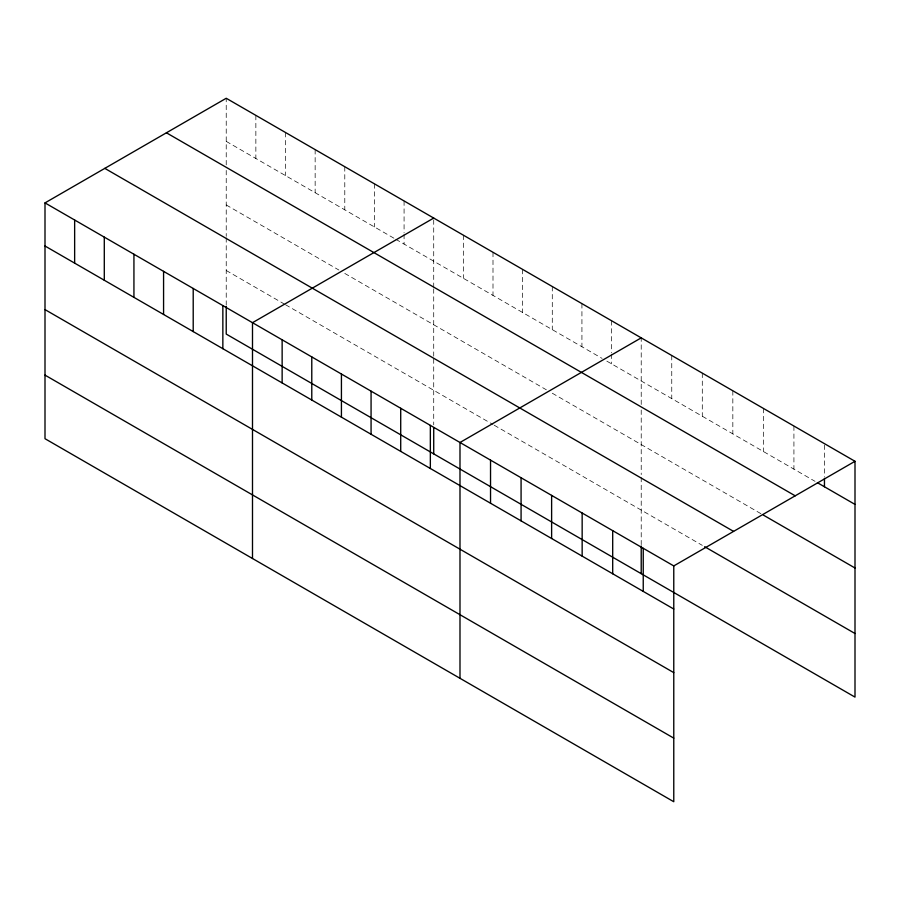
<?xml version="1.0" encoding="UTF-8"?>
<svg xmlns="http://www.w3.org/2000/svg" width="900" height="900" viewBox="0 0 900 900"><rect width="100%" height="100%" fill="white"/><g stroke="black" fill="none" stroke-linecap="round" stroke-linejoin="round"><path stroke-width="0.67" stroke-dasharray="4.5 3.38" d="M226.226 170.415L226.226 236.362M226.226 164.88L226.226 98.269M433.721 288.832L433.721 356.164M433.721 287.449L433.721 218.07M641.216 410.006L641.216 474.593M641.216 404.483L641.216 337.86M226.226 141.379L394.594 238.59M395.775 239.276L602.089 358.391M606.825 361.125L815.062 481.343M226.226 204.975L338.861 270.011M344.79 273.431L546.356 389.801M552.285 393.221L761.029 513.743M226.226 270.495L284.321 304.031M285.502 304.718L492.998 424.519M494.19 425.205L702.293 545.355M824.456 445.05L824.456 477.034M793.924 426.026L793.924 469.136M763.38 408.397L763.38 451.507M732.836 390.757L732.836 433.879M702.293 373.129L702.293 416.239M671.76 355.5L671.76 398.61M641.216 477.326L641.216 544.646M611.572 320.749L611.572 352.733M611.572 354.127L611.572 363.859M581.929 303.637L581.929 346.748M552.285 286.526L552.285 329.636M522.641 269.404L522.641 312.525M492.998 252.292L492.998 295.414M463.365 235.181L463.365 278.291M433.721 358.897L433.721 424.845M404.077 200.947L404.077 232.942M404.077 234.326L404.077 244.069M374.434 183.836L374.434 226.958M344.79 166.725L344.79 209.835M315.146 149.614L315.146 192.724M285.502 132.502L285.502 175.612M255.859 115.38L255.859 158.501M226.226 237.735L226.226 305.055"/><path stroke-width="1.35" d="M45 202.894L673.774 565.92L673.774 801.731L45 438.705L45 202.894L226.226 98.269L855 461.295L855 697.106L226.226 334.08L226.226 306.439M433.721 218.07L252.495 322.695L252.495 558.506M641.216 337.86L459.99 442.496L459.99 678.308M673.774 565.92L855 461.295M817.414 482.704L855 504.405M166.421 132.795L795.195 495.821M763.38 515.104L855 568.001M104.805 168.368L733.579 531.394M704.644 546.705L855 633.51M45 246.015L673.774 609.03M45 309.6L673.774 672.626M45 375.12L673.774 738.135M824.456 478.429L824.456 486.776M643.241 548.291L643.241 591.401M641.216 546.03L641.216 573.671M612.697 530.651L612.697 573.773M582.154 513.023L582.154 556.132M551.621 495.394L551.621 538.504M521.077 477.754L521.077 520.875M490.534 460.125L490.534 503.235M433.721 427.613L433.721 453.881M430.346 425.374L430.346 468.495M400.714 408.262L400.714 451.373M371.07 391.151L371.07 434.261M341.426 374.04L341.426 417.15M311.782 356.918L311.782 400.039M282.139 339.806L282.139 382.916M222.851 305.584L222.851 348.694M193.208 288.461L193.208 331.582M163.575 271.35L163.575 314.471M133.931 254.239L133.931 297.349M104.288 237.127L104.288 280.238M74.644 220.005L74.644 263.126"/></g></svg>
